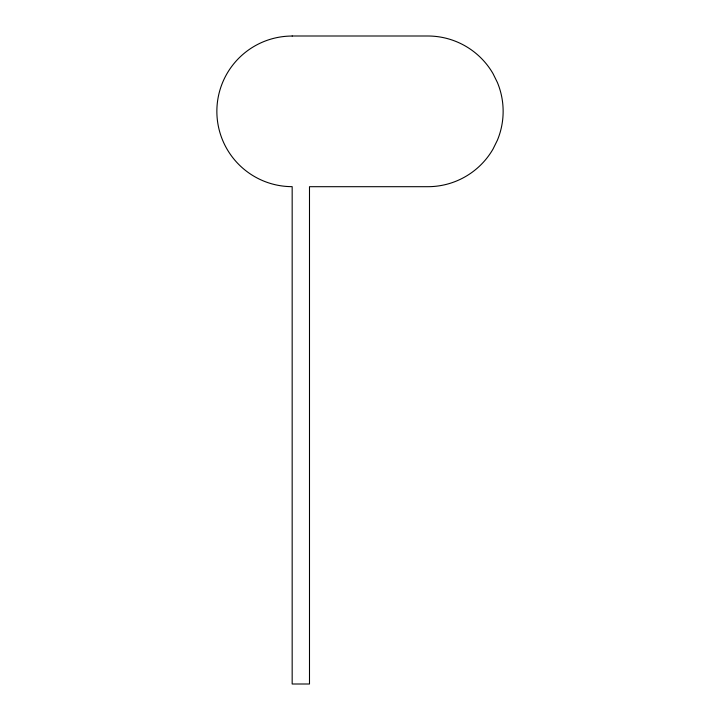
<?xml version="1.0" encoding="UTF-8"?>
<svg xmlns="http://www.w3.org/2000/svg" width="720" height="720" viewBox="0 0 720 720"><rect width="100%" height="100%" fill="white"/><g stroke="black" fill="none" stroke-linecap="round" stroke-linejoin="round"><path stroke-width="1.08" d="M292.212 36L292.212 36.045A75.303 75.303 0 0 0 216.864 111.33A75.303 75.303 0 0 0 292.167 186.651L292.167 684L309.492 684L309.492 186.696L427.788 186.696A75.348 75.348 0 0 0 493.047 149.022L497.403 140.184A75.348 75.348 0 0 0 497.403 82.512L493.047 73.674A75.348 75.348 0 0 0 427.788 36L292.212 36"/></g></svg>
